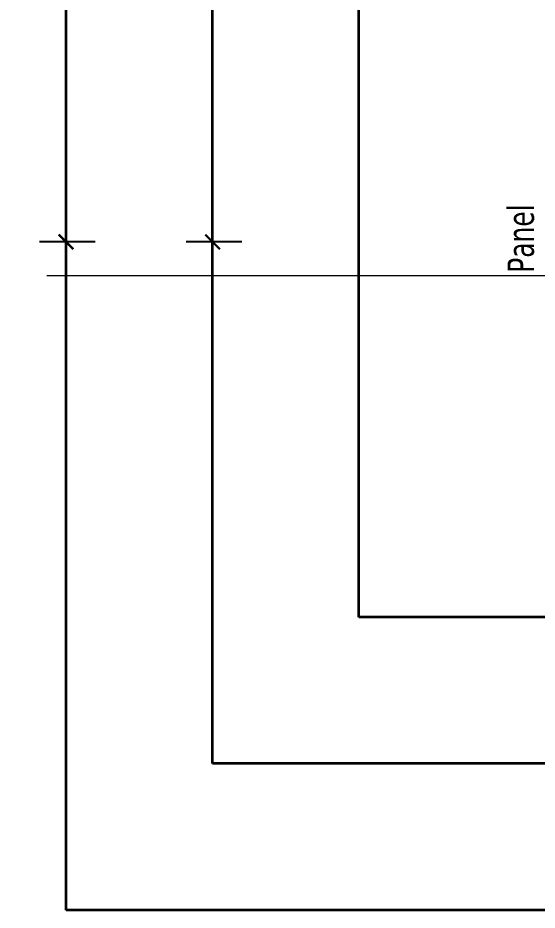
# Model space of a CAD drawing. Extents: x 6529560 to 6558080, y 5579316 to 5588131.
# Drawn here: x 6543740.6 to 6543744.14, y 5579631.77 to 5579637.86 of the extents above; entities that cross this region are included whole.
import ezdxf

# ---------------------------------------------------------------- set-up
doc = ezdxf.new("R2010")
doc.units = 0
doc.header["$MEASUREMENT"] = 0
doc.header["$PDSIZE"] = -5
doc.linetypes.add('ACAD_ISO10W100', pattern=[18, 12, -3, 0, -3])
doc.layers.get('0').update_dxf_attribs({"color": 2, "linetype": 'CONTINUOUS', "lineweight": 5})
doc.layers.get('Defpoints').update_dxf_attribs({"linetype": 'CONTINUOUS'})
for name, color, linetype, lineweight in [('arch_drzwi i okna_znaczniki', 130, 'CONTINUOUS', 9), ('arch_osie', 181, 'CONTINUOUS', 5), ('arch_powierzchnia', 6, 'CONTINUOUS', 35), ('arch_wymiary', 2, 'CONTINUOUS', 13)]:
    doc.layers.add(name, color=color, linetype=linetype, lineweight=lineweight)
doc.styles.add('ISO8', font='iso8.shx', dxfattribs={"width": 0.7})
doc.styles.add('TABELKA', font='tahoma.ttf', dxfattribs={"width": 0.8})
doc.dimstyles.new('biura', dxfattribs={"dimtxt": 0.25, "dimasz": 0.1, "dimexe": 0.18, "dimexo": 0.0625, "dimgap": 0.04, "dimtad": 1, "dimdec": 1, "dimlfac": 100, "dimzin": 0, "dimdsep": 46, "dimtxsty": 'ISO8', "dimblk": 'ARCHTICK', "dimcen": 0.09, "dimadec": 0, "dimazin": 0, "dimtfac": 1, "dimtdec": 1, "dimtix": 1, "dimtofl": 0, "dimtmove": 0, "dimatfit": 3, "dimldrblk": 'ARCHTICK', "dimfxl": 0.2, "dimfxlon": 1, "dimtolj": 1, "dimtzin": 0, "dimarcsym": 0})

# ---------------------------------------------------------------- blocks, each defined once
blk = doc.blocks.new('_ArchTick')
at = {"color": 0, "linetype": 'ByBlock', "const_width": 0.15}
blk.add_lwpolyline([(-0.5, -0.5), (0.5, 0.5)], dxfattribs=at)
blk = doc.blocks.new('*D1824')
at = {"layer": 'arch_wymiary', "color": 0, "lineweight": -2, "transparency": 16777216}
for p, q in [((6543740.8552, 5579647.5811), (6543740.7465, 5579647.5811)), ((6543740.9265, 5579647.5811), (6543740.9265, 5579636.3311)), ((6543741.1265, 5579636.3311), (6543740.7465, 5579636.3311))]:
    blk.add_line(p, q, dxfattribs=at)
at = {"layer": 'Defpoints', "color": 0, "transparency": 16777216}
for p in [(6543742.9265, 5579647.5811, -7.3022), (6543740.9265, 5579636.3311), (6543742.9265, 5579636.3311)]:
    blk.add_point(p, dxfattribs=at)
at = {"layer": 'arch_wymiary', "color": 0, "lineweight": -2, "transparency": 16777216, "xscale": 0.1, "yscale": 0.1, "zscale": 0.1}
for p, rotation in [((6543740.9265, 5579647.5811), 90), ((6543740.9265, 5579636.3311), 270)]:
    blk.add_blockref('_ArchTick', p, dxfattribs=dict(at, rotation=rotation))
at = {"layer": 'arch_wymiary', "color": 0, "transparency": 16777216, "insert": (6543740.7615, 5579641.9561), "char_height": 0.25, "attachment_point": 5, "rotation": 90, "style": 'ISO8'}
blk.add_mtext('\\A1;1125.0', dxfattribs=at)
blk = doc.blocks.new('*D1826')
at = {"layer": 'arch_wymiary', "color": 0, "lineweight": -2, "transparency": 16777216}
for p, q in [((6543742.1263, 5579641.9561), (6543741.7465, 5579641.9561)), ((6543741.9265, 5579641.9561), (6543741.9265, 5579636.3311)), ((6543742.1265, 5579636.3311), (6543741.7465, 5579636.3311))]:
    blk.add_line(p, q, dxfattribs=at)
at = {"layer": 'Defpoints', "color": 0, "transparency": 16777216}
for p in [(6543742.9265, 5579641.9561, 0.0369), (6543741.9265, 5579636.3311), (6543742.9265, 5579636.3311)]:
    blk.add_point(p, dxfattribs=at)
at = {"layer": 'arch_wymiary', "color": 0, "lineweight": -2, "transparency": 16777216, "xscale": 0.1, "yscale": 0.1, "zscale": 0.1}
for p, rotation in [((6543741.9265, 5579641.9561), 90), ((6543741.9265, 5579636.3311), 270)]:
    blk.add_blockref('_ArchTick', p, dxfattribs=dict(at, rotation=rotation))
at = {"layer": 'arch_wymiary', "color": 0, "transparency": 16777216, "insert": (6543741.7615, 5579639.1436), "char_height": 0.25, "attachment_point": 5, "rotation": 90, "style": 'ISO8'}
blk.add_mtext('\\A1;562.5', dxfattribs=at)

msp = doc.modelspace()

# ---------------------------------------------------------------- linework, layer by layer
at = {"layer": 'arch_osie', "linetype": 'ACAD_ISO10W100', "ltscale": 0.3, "elevation": 14.5308}
msp.add_lwpolyline([(6543740.795, 5579636.1011), (6543858.4156, 5579636.1011)], dxfattribs=at)
at = {"layer": 'arch_powierzchnia'}
for points in [[(6543740.9265, 5579652.9185), (6543858.0465, 5579652.9185), (6543858.0465, 5579631.7711), (6543740.9265, 5579631.7711)], [(6543741.9265, 5579651.9185), (6543857.0465, 5579651.9185), (6543857.0465, 5579632.7711), (6543741.9265, 5579632.7711)], [(6543742.9265, 5579650.9185), (6543856.0465, 5579650.9185), (6543856.0465, 5579633.7711), (6543742.9265, 5579633.7711)]]:
    msp.add_lwpolyline(points, close=True, dxfattribs=at)

# ---------------------------------------------------------------- texts
at = {"layer": 'arch_drzwi i okna_znaczniki', "insert": (6543743.9412, 5579636.1206, -7.8335), "char_height": 0.18, "width": 1.221099, "attachment_point": 1, "rotation": 90, "style": 'TABELKA'}
msp.add_mtext('Panel', dxfattribs=at)

# ---------------------------------------------------------------- dimensions: what is measured, and where the dimension line sits
at = {"layer": 'arch_wymiary'}
for base, p1, picture, middle in [((6543740.9265, 5579636.3311), (6543742.9265, 5579647.5811, -7.3022), '*D1824', (6543740.7615, 5579641.9561)), ((6543741.9265, 5579636.3311), (6543742.9265, 5579641.9561, 0.0369), '*D1826', (6543741.7615, 5579639.1436))]:
    dim = msp.add_linear_dim(base=base, p1=p1, p2=(6543742.9265, 5579636.3311), angle=90, dimstyle='biura', override={"dimtxt": 0.25}, dxfattribs=at)
    dim.commit()
    dim.dimension.update_dxf_attribs({"geometry": picture, "text_midpoint": middle})

doc.saveas('drawing.dxf')
